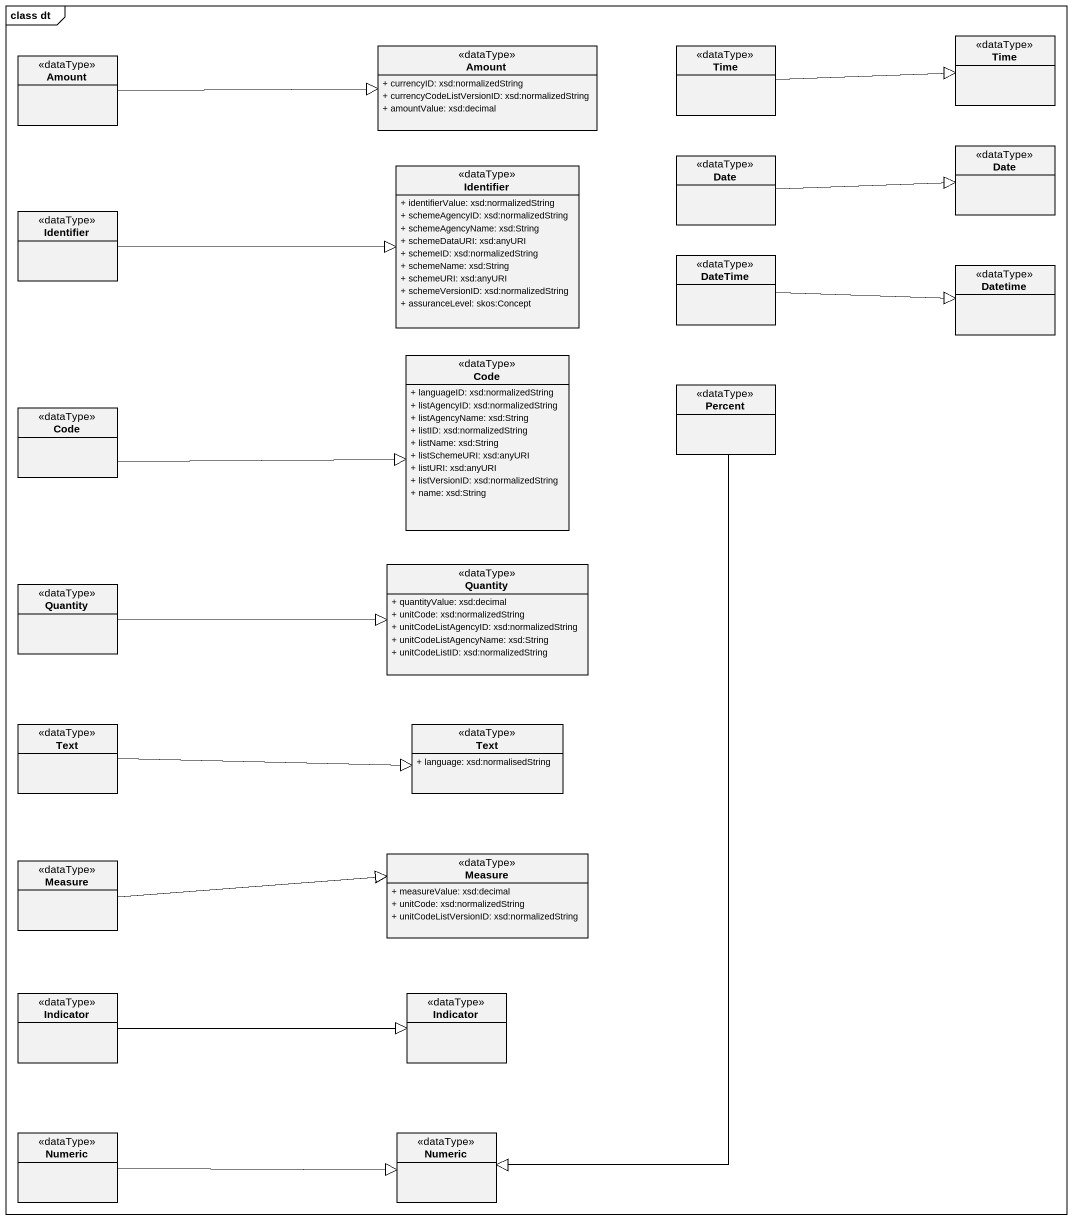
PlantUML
@startuml
mainframe class dt
hide circle
hide empty members
skinparam classAttributeIconSize 0
class Amount <<dataType>>
class "Amount" as Amount_2 <<dataType>> {
  + currencyID: xsd:normalizedString
  + currencyCodeListVersionID: xsd:normalizedString
  + amountValue: xsd:decimal
}
class Time <<dataType>>
class "Time" as Time_2 <<dataType>>
class Identifier <<dataType>> {
  + identifierValue: xsd:normalizedString
  + schemeAgencyID: xsd:normalizedString
  + schemeAgencyName: xsd:String
  + schemeDataURI: xsd:anyURI
  + schemeID: xsd:normalizedString
  + schemeName: xsd:String
  + schemeURI: xsd:anyURI
  + schemeVersionID: xsd:normalizedString
  + assuranceLevel: skos:Concept
}
class Date <<dataType>>
class "Date" as Date_2 <<dataType>>
class "Identifier" as Identifier_2 <<dataType>>
class DateTime <<dataType>>
class Datetime <<dataType>>
class Code <<dataType>> {
  + languageID: xsd:normalizedString
  + listAgencyID: xsd:normalizedString
  + listAgencyName: xsd:String
  + listID: xsd:normalizedString
  + listName: xsd:String
  + listSchemeURI: xsd:anyURI
  + listURI: xsd:anyURI
  + listVersionID: xsd:normalizedString
  + name: xsd:String
}
class Percent <<dataType>>
class "Code" as Code_2 <<dataType>>
class Quantity <<dataType>> {
  + quantityValue: xsd:decimal
  + unitCode: xsd:normalizedString
  + unitCodeListAgencyID: xsd:normalizedString
  + unitCodeListAgencyName: xsd:String
  + unitCodeListID: xsd:normalizedString
}
class "Quantity" as Quantity_2 <<dataType>>
class Text <<dataType>>
class "Text" as Text_2 <<dataType>> {
  + language: xsd:normalisedString
}
class Measure <<dataType>>
class "Measure" as Measure_2 <<dataType>> {
  + measureValue: xsd:decimal
  + unitCode: xsd:normalizedString
  + unitCodeListVersionID: xsd:normalizedString
}
class Indicator <<dataType>>
class "Indicator" as Indicator_2 <<dataType>>
class Numeric <<dataType>>
class "Numeric" as Numeric_2 <<dataType>>
Amount -right-|> Amount_2
Time -right-|> Time_2
Date -right-|> Date_2
Identifier_2 -right-|> Identifier
DateTime -right-|> Datetime
Percent --|> Numeric_2
Code_2 -right-|> Code
Quantity_2 -right-|> Quantity
Text -right-|> Text_2
Measure -right-|> Measure_2
Indicator -right-|> Indicator_2
Numeric -right-|> Numeric_2
@enduml
